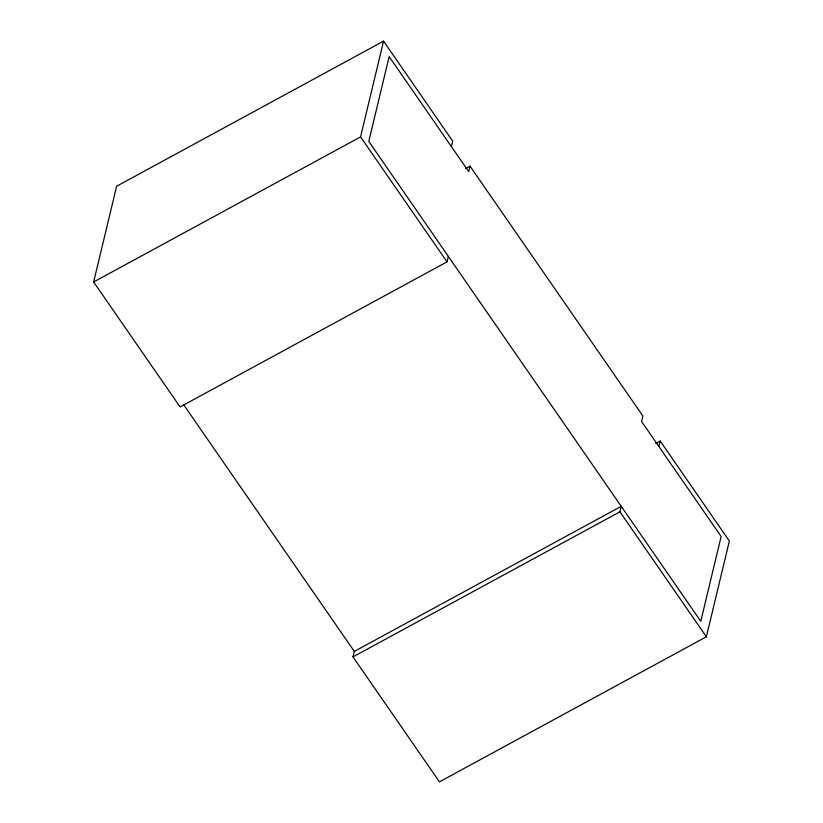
<?xml version="1.0" encoding="UTF-8"?>
<svg xmlns="http://www.w3.org/2000/svg" width="823" height="823" viewBox="0 0 823 823"><rect width="100%" height="100%" fill="white"/><g stroke="black" fill="none" stroke-linecap="round" stroke-linejoin="round"><path stroke-width="1.23" d="M448.329 256.395L447.023 261.858L180.093 406.943L93.637 281.97L116.629 186.224L383.549 41.15L452.712 141.124L451.405 146.597M93.637 281.97L360.567 136.896L383.549 41.15M470.005 166.123L468.688 171.596L389.156 56.622L368.797 141.422L700.774 621.303L721.133 536.503L641.601 421.53L642.907 416.057L470.005 166.123L465.561 168.54M352.995 656.877L354.312 651.405L621.242 506.33L619.925 511.803L352.995 656.877L439.451 781.85L706.371 636.776L729.363 541.03L660.2 441.056L655.746 443.474M658.884 446.529L660.2 441.056M360.567 136.896L447.023 261.858M619.925 511.803L706.371 636.776M183.591 404.628L354.312 651.405"/></g></svg>
